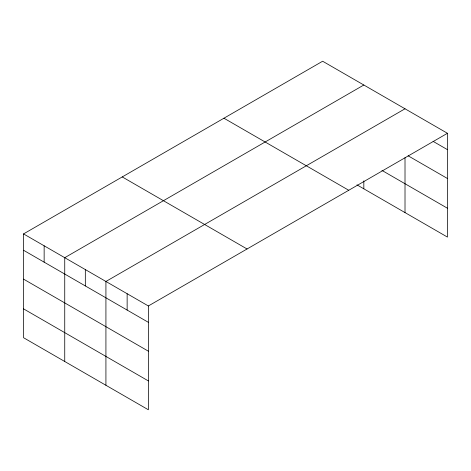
<?xml version="1.0" encoding="UTF-8"?>
<svg xmlns="http://www.w3.org/2000/svg" width="471" height="471" viewBox="0 0 471 471"><rect width="100%" height="100%" fill="white"/><g stroke="black" fill="none" stroke-linecap="round" stroke-linejoin="round"><path stroke-width="0.71" d="M447.45 133.287L322.641 61.23L23.55 233.91L23.55 337.713L148.359 409.77L148.359 305.967L447.45 133.287L447.45 237.09L356.965 184.85M363.83 85.01L64.739 257.69L64.739 361.493M405.013 108.789L105.922 281.47L105.922 385.272M433.096 141.359L447.45 149.648M408.133 155.807L447.45 178.503M381.928 170.402L447.45 208.235M223.943 118.215L348.752 190.272M122.248 176.925L247.057 248.982M23.55 233.91L148.359 305.967M23.55 250.266L148.359 322.323M23.55 279.126L148.359 351.183M23.55 308.858L148.359 380.915M405.013 157.632L405.013 212.592M363.83 180.876L363.83 188.812M127.141 293.716L127.141 310.077M85.328 269.577L85.328 285.938M44.144 245.797L44.144 262.159"/></g></svg>
